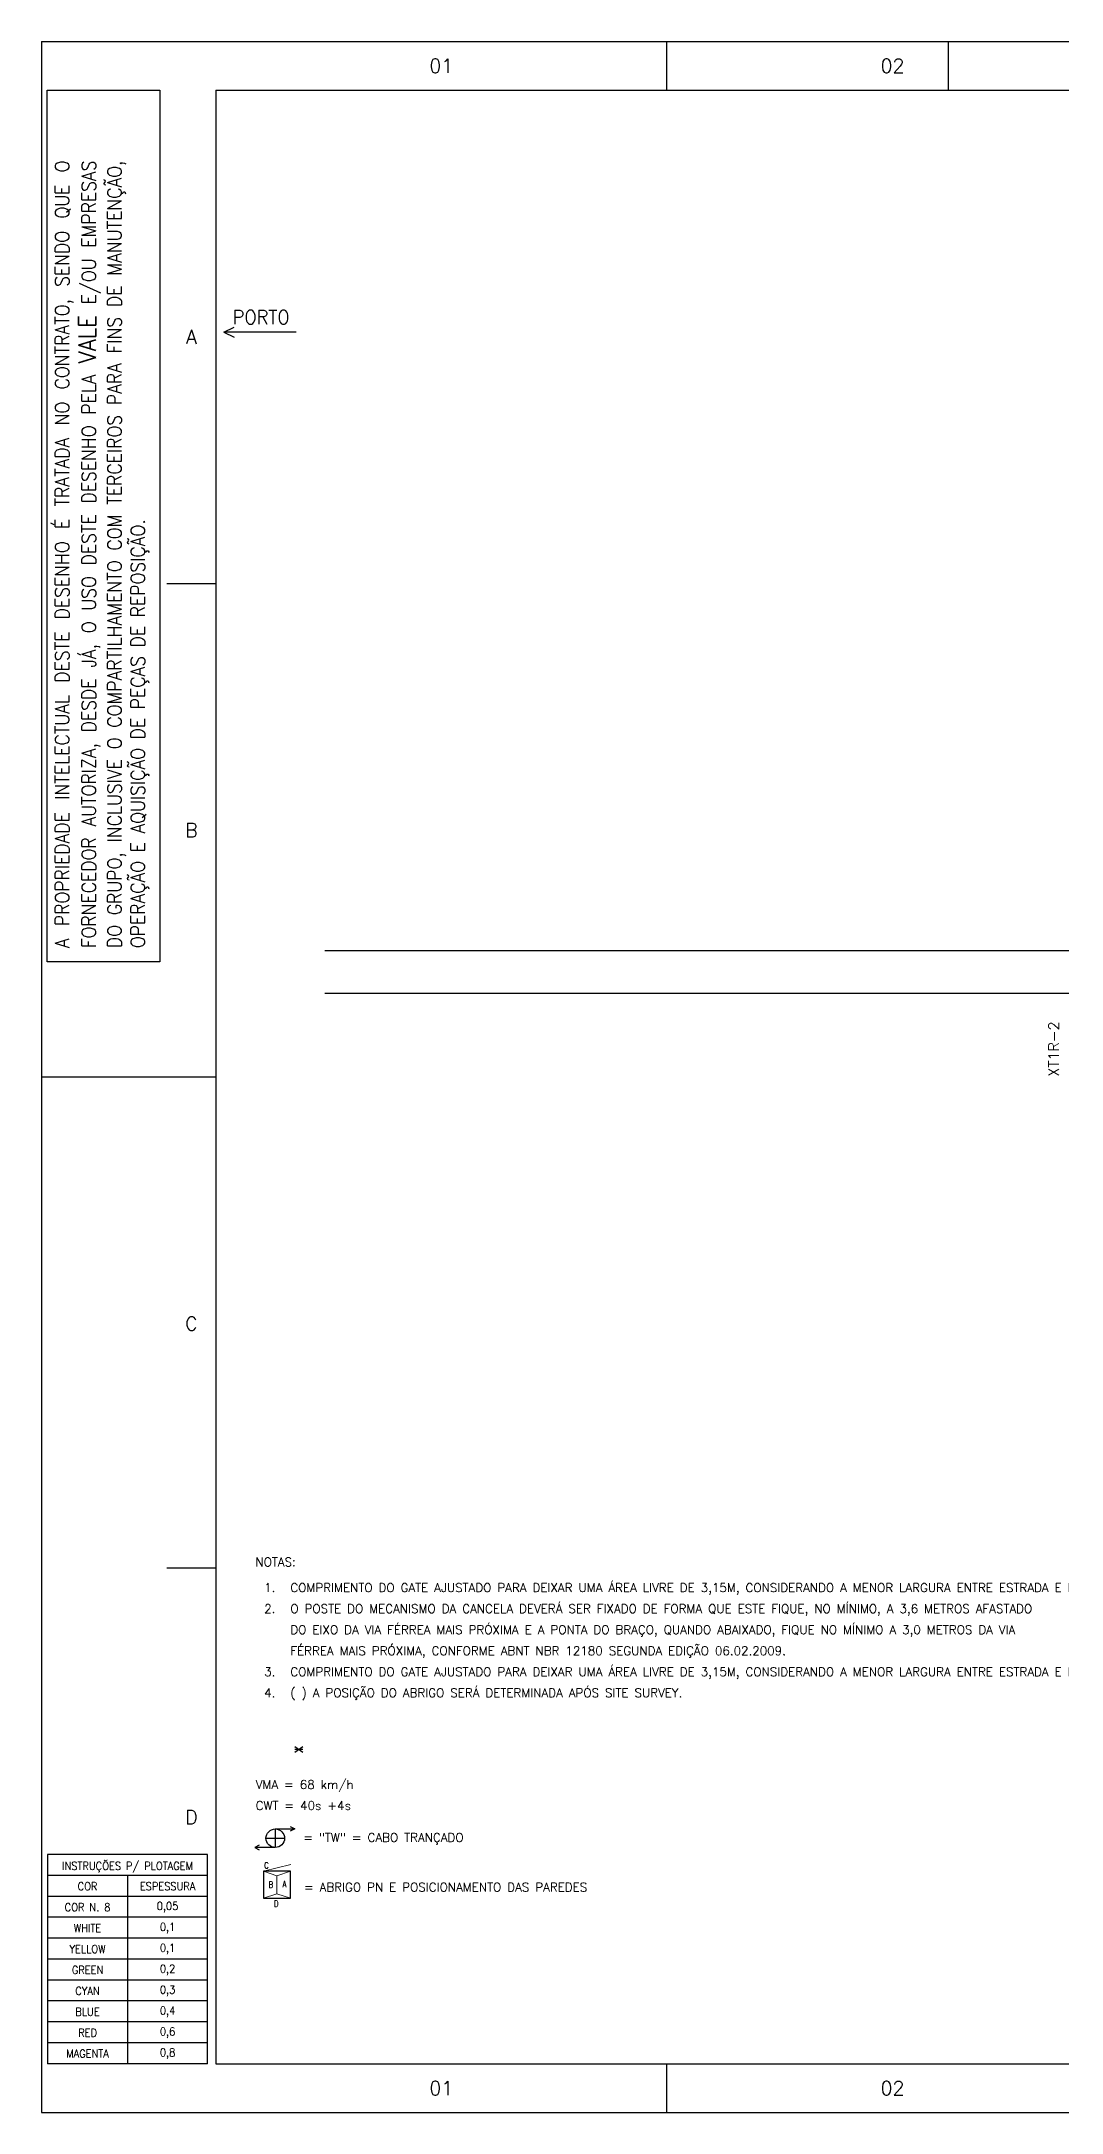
# Model space of a CAD drawing. Header units: millimetres. Extents: x -61726 to -61306, y 1494 to 1791.
# Drawn here: x -61725.8 to -61579.5, y 1493.7 to 1790.7 of the extents above; entities that cross this region are included whole.
import ezdxf
from ezdxf.enums import TextEntityAlignment as Align

# ---------------------------------------------------------------- set-up
doc = ezdxf.new("R2010")
doc.units = ezdxf.units.MM
doc.header["$LTSCALE"] = 10
for name, color, linetype in [('Asterisco', 7, 'Continuous'), ('EL2', 7, 'Continuous'), ('ER50', 7, 'Continuous'), ('FRL2', 2, 'Continuous'), ('FRL4', 4, 'Continuous'), ('FRL6', 6, 'Continuous'), ('FRL7', 7, 'Continuous'), ('FRR120', 7, 'Continuous'), ('FRR175', 1, 'Continuous'), ('FRR80', 3, 'Continuous')]:
    doc.layers.add(name, color=color, linetype=linetype)
doc.layers.add('DIM', color=1, linetype='Continuous', lineweight=0)
doc.layers.add('EQMT. SHELTER', color=1, linetype='Continuous', lineweight=30)
doc.styles.add('R120', font='simplex.shx', dxfattribs={"height": 3})
doc.styles.add('R50', font='simplex.shx', dxfattribs={"height": 1.25})
doc.styles.add('R60', font='simplex.shx', dxfattribs={"height": 1.5})
doc.styles.add('R80', font='simplex.shx', dxfattribs={"height": 2})
doc.styles.add('ROMANS', font='ROMANS.SHX')

# ---------------------------------------------------------------- blocks, each defined once
blk = doc.blocks.new('A3_FOLHA_INTERNA')
blk.add_lwpolyline([(0.82, 290), (16.96, 290), (16.96, 165), (0.82, 165)], close=True)
at = {"layer": 'FRL2'}
for p, q in [((89.67, 290), (89.67, 297)), ((18, 219.25), (25, 219.25)), ((25, 148.5), (0, 148.5)), ((18, 78.12), (25, 78.12)), ((89.67, 0), (89.67, 7))]:
    blk.add_line(p, q, dxfattribs=at)
at = {"layer": 'FRL4'}
blk.add_line((130, 297), (130, 290), dxfattribs=at)
at = {"layer": 'FRL6'}
for p, q in [((25, 290), (25, 7)), ((25, 290), (413, 290)), ((25, 7), (413, 7))]:
    blk.add_line(p, q, dxfattribs=at)
at = {"layer": 'FRL7'}
for p, q in [((0, 297), (0, 0)), ((0, 297), (420, 297)), ((0, 0), (420, 0))]:
    blk.add_line(p, q, dxfattribs=at)
at = {"layer": 'FRL7', "color": 7, "linetype": 'Continuous'}
for p, q in [((23.82, 37), (0.87, 37)), ((23.82, 34), (0.87, 34)), ((12.34, 34), (12.34, 7)), ((23.82, 31), (0.87, 31)), ((23.82, 28), (0.87, 28)), ((23.82, 25), (0.87, 25)), ((23.82, 22), (0.87, 22)), ((23.82, 19), (0.87, 19)), ((23.82, 16), (0.87, 16)), ((23.82, 13), (0.87, 13)), ((23.82, 10), (0.87, 10)), ((23.82, 7), (0.87, 7))]:
    blk.add_line(p, q, dxfattribs=at)
for points in [[(0.87, 37), (0.87, 7)], [(23.82, 7), (23.82, 37)]]:
    blk.add_lwpolyline(points, dxfattribs=at)
at = {"layer": 'FRL7', "style": 'ROMANS', "width": 0.9}
for s, height, p in [('INSTRUÇÕES P/ PLOTAGEM', 1.1474, (12.34, 35.33)), ('COR', 1.147, (6.61, 32.45)), ('ESPESSURA', 1.147, (18.08, 32.45)), ('COR N. 8', 1.147, (6.61, 29.45)), ('0,05', 1.147, (18.08, 29.45)), ('WHITE', 1.147, (6.61, 26.45)), ('0,1', 1.147, (18.08, 26.45)), ('YELLOW', 1.147, (6.61, 23.45)), ('0,1', 1.147, (18.08, 23.45)), ('GREEN', 1.147, (6.61, 20.45)), ('0,2', 1.147, (18.08, 20.45)), ('CYAN', 1.147, (6.61, 17.45)), ('0,3', 1.147, (18.08, 17.45)), ('BLUE', 1.147, (6.61, 14.45)), ('0,4', 1.147, (18.08, 14.45)), ('RED', 1.147, (6.61, 11.45)), ('0,6', 1.147, (18.08, 11.45)), ('MAGENTA', 1.147, (6.61, 8.45)), ('0,8', 1.147, (18.08, 8.45))]:
    blk.add_text(s, height=height, dxfattribs=at).set_placement(p, align=Align.MIDDLE)
at = {"layer": 'FRR120', "color": 7, "style": 'R120'}
for tag, p, height in [('FASE_DO_PROJETO', (237.89, 33.55), 3), ('ÁREA_E/OU_SUBÁREA', (237.89, 28.98), 3), ('TÍTULO_DO_DESENHO', (237.89, 24.15), 3), ('NÚMERO_DA_CONTRATADA', (266.11, 9.01), 2.77)]:
    blk.add_attdef(tag, p, '', height=height, dxfattribs=at)
for tag, p, width in [('SUBTÍTULO_DO_DESENHO', (237.89, 19.39), 0.9), ('NÚMERO_VALE', (324.03, 9.18), 0.65)]:
    blk.add_attdef(tag, p, '', height=3, dxfattribs=dict(at, width=width))
for tag, p in [('ESCALA', (250, 10.68)), ('FOLHA', (390.7, 10.68)), ('REVISÃO', (406.87, 10.96))]:
    blk.add_attdef(tag, text='', height=3, dxfattribs=at).set_placement(p, align=Align.MIDDLE)
at = {"layer": 'FRR175', "style": 'R120'}
for tag, height, p in [('CLASSIFICAÇÃO', 3, (393.83, 53.23)), ('PROJETO', 3, (296.81, 40.72)), ('N_PROJ_SE', 3, (375.5, 40.72)), ('SE', 2, (390.28, 35.43))]:
    blk.add_attdef(tag, text='', height=height, dxfattribs=at).set_placement(p, align=Align.MIDDLE_CENTER)
at = {"layer": 'FRR80', "style": 'R80'}
for s, p in [('01', (57.33, 293.5)), ('02', (122, 293.5)), ('A', (21.5, 254.63)), ('B', (21.5, 183.88)), ('C', (21.5, 113.13)), ('D', (21.5, 42.38)), ('01', (57.33, 3.5)), ('02', (122, 3.5))]:
    blk.add_text(s, height=2, dxfattribs=at).set_placement(p, align=Align.MIDDLE)
at = {"layer": 'FRR80', "insert": (1.97, 166.99), "char_height": 2, "width": 122.3537, "attachment_point": 1, "rotation": 90, "style": 'R80'}
blk.add_mtext('\\pxqj;{\\W0.9;A PROPRIEDADE INTELECTUAL DESTE DESENHO É TRATADA NO CONTRATO, SENDO QUE O FORNECEDOR AUTORIZA, DESDE JÁ, O USO DESTE DESENHO PELA \\H1.25x;\\C4;VALE\\H0.8x;\\C256; E/OU EMPRESAS DO GRUPO, INCLUSIVE O COMPARTILHAMENTO COM TERCEIROS PARA FINS DE MANUTENÇÃO, OPERAÇÃO E AQUISIÇÃO DE PEÇAS DE REPOSIÇÃO.}', dxfattribs=at)

msp = doc.modelspace()

# ---------------------------------------------------------------- linework, layer by layer
at = {"color": 7}
for p, q in [((-61699.61, 1749), (-61698.15, 1749.73)), ((-61689.25, 1749), (-61699.61, 1749)), ((-61699.61, 1749), (-61698.15, 1748.27))]:
    msp.add_line(p, q, dxfattribs=at)
at = {"layer": 'Asterisco', "linetype": 'Continuous', "ltscale": 5}
for p, q in [((-61689.47, 1546.2), (-61688.29, 1545.37)), ((-61689.47, 1545.37), (-61688.29, 1546.2)), ((-61689.47, 1545.79), (-61688.29, 1545.79))]:
    msp.add_line(p, q, dxfattribs=at)
at = {"layer": 'EL2', "color": 7}
for p, q in [((-61685.16, 1660.34), (-61337.16, 1660.34)), ((-61685.16, 1654.2), (-61337.16, 1654.2)), ((-61693.59, 1533.03), (-61690.92, 1533.03)), ((-61692.26, 1534.37), (-61689.46, 1534.36)), ((-61692.26, 1534.37), (-61692.26, 1531.7)), ((-61690.13, 1534.7), (-61689.46, 1534.36)), ((-61689.46, 1534.36), (-61690.13, 1534.03)), ((-61694.55, 1532.05), (-61695.21, 1531.71)), ((-61695.21, 1531.71), (-61694.55, 1531.38)), ((-61692.26, 1531.7), (-61695.19, 1531.7))]:
    msp.add_line(p, q, dxfattribs=at)
msp.add_circle((-61692.26, 1533.03), 1.33, dxfattribs=at)
at = {"layer": 'EQMT. SHELTER', "color": 7, "lineweight": 13}
for p, q in [((-61690.03, 1529.27), (-61693.95, 1528.31)), ((-61692.04, 1527.65), (-61693.95, 1528.31)), ((-61690.07, 1528.31), (-61692.04, 1527.65)), ((-61692.04, 1525.07), (-61692.04, 1527.65)), ((-61693.95, 1524.42), (-61692.04, 1525.07)), ((-61690.07, 1524.42), (-61692.04, 1525.07))]:
    msp.add_line(p, q, dxfattribs=at)
at = {"layer": 'EQMT. SHELTER', "color": 7, "flags": 128}
msp.add_lwpolyline([(-61690.07, 1528.31), (-61693.95, 1528.31), (-61693.95, 1524.42), (-61690.07, 1524.42), (-61690.07, 1528.31)], dxfattribs=at)

# ---------------------------------------------------------------- block references
msp.add_blockref('A3_FOLHA_INTERNA', (-61725.78, 1493.69))

# ---------------------------------------------------------------- texts
at = {"layer": 'DIM', "color": 7, "linetype": 'Continuous', "lineweight": 13, "char_height": 0.873}
for s, insert, width, attachment_point in [('{\\Fromans|c0;\\W0.83333;C}', (-61693.19, 1529.57), 0.7275, 3), ('{\\Fromans|c0;\\W0.83333;B}', (-61692.89, 1526.81), 0.6236, 2), ('{\\Fromans|c0;\\W0.83333;A}', (-61690.94, 1526.9), 0.7275, 2), ('{\\Fromans|c0;\\W0.83333;D}', (-61691.79, 1524.09), 0.7275, 3)]:
    msp.add_mtext(s, dxfattribs=dict(at, insert=insert, width=width, attachment_point=attachment_point))
at = {"layer": 'EL2', "color": 7, "style": 'R60'}
msp.add_text('XT1R-2', height=1.5, rotation=90, dxfattribs=at).set_placement((-61579.93, 1642.24))
at = {"layer": 'EL2', "color": 7, "style": 'R50'}
for s, p in [('NOTAS:', (-61695.1, 1572.02)), ('VMA = 68 km/h', (-61695.07, 1540.1)), ('CWT = 40s +4s', (-61695.07, 1537.09)), ('= "TW" = CABO TRANÇADO', (-61688.25, 1532.51)), ('= ABRIGO PN E POSICIONAMENTO DAS PAREDES', (-61688.15, 1525.39))]:
    msp.add_text(s, height=1.25, dxfattribs=at).set_placement(p)
at = {"layer": 'EL2', "color": 7, "linetype": 'Continuous', "ltscale": 5, "insert": (-61695.1, 1569.59), "char_height": 1.25, "width": 122.9815, "attachment_point": 1, "line_spacing_factor": 1.447937, "style": 'R50'}
msp.add_mtext('\\pxi-3,l4,t4;1.^ICOMPRIMENTO DO GATE AJUSTADO PARA DEIXAR UMA ÁREA LIVRE DE 3,15M, CONSIDERANDO A MENOR LARGURA ENTRE ESTRADA E PLATAFORMA.\\P2.^IO POSTE DO MECANISMO DA CANCELA DEVERÁ SER FIXADO DE FORMA QUE ESTE FIQUE, NO MÍNIMO, A 3,6 METROS AFASTADO DO EIXO DA VIA FÉRREA MAIS PRÓXIMA E A PONTA DO BRAÇO, QUANDO ABAIXADO, FIQUE NO MÍNIMO A 3,0 METROS DA VIA FÉRREA MAIS PRÓXIMA, CONFORME ABNT NBR 12180 SEGUNDA EDIÇÃO 06.02.2009.\\P3.^ICOMPRIMENTO DO GATE AJUSTADO PARA DEIXAR UMA ÁREA LIVRE DE 3,15M, CONSIDERANDO A MENOR LARGURA ENTRE ESTRADA E PLATAFORMA.\\P4.^I( ) A POSIÇÃO DO ABRIGO SERÁ DETERMINADA APÓS SITE SURVEY.', dxfattribs=at)
at = {"layer": 'ER50', "color": 7, "insert": (-61690.2, 1751.13), "char_height": 2, "width": 29.2453, "attachment_point": 6, "line_spacing_factor": 0.8, "style": 'R80'}
msp.add_mtext('{\\W0.93333;\\C256;PORTO}', dxfattribs=at)

doc.saveas('drawing.dxf')
